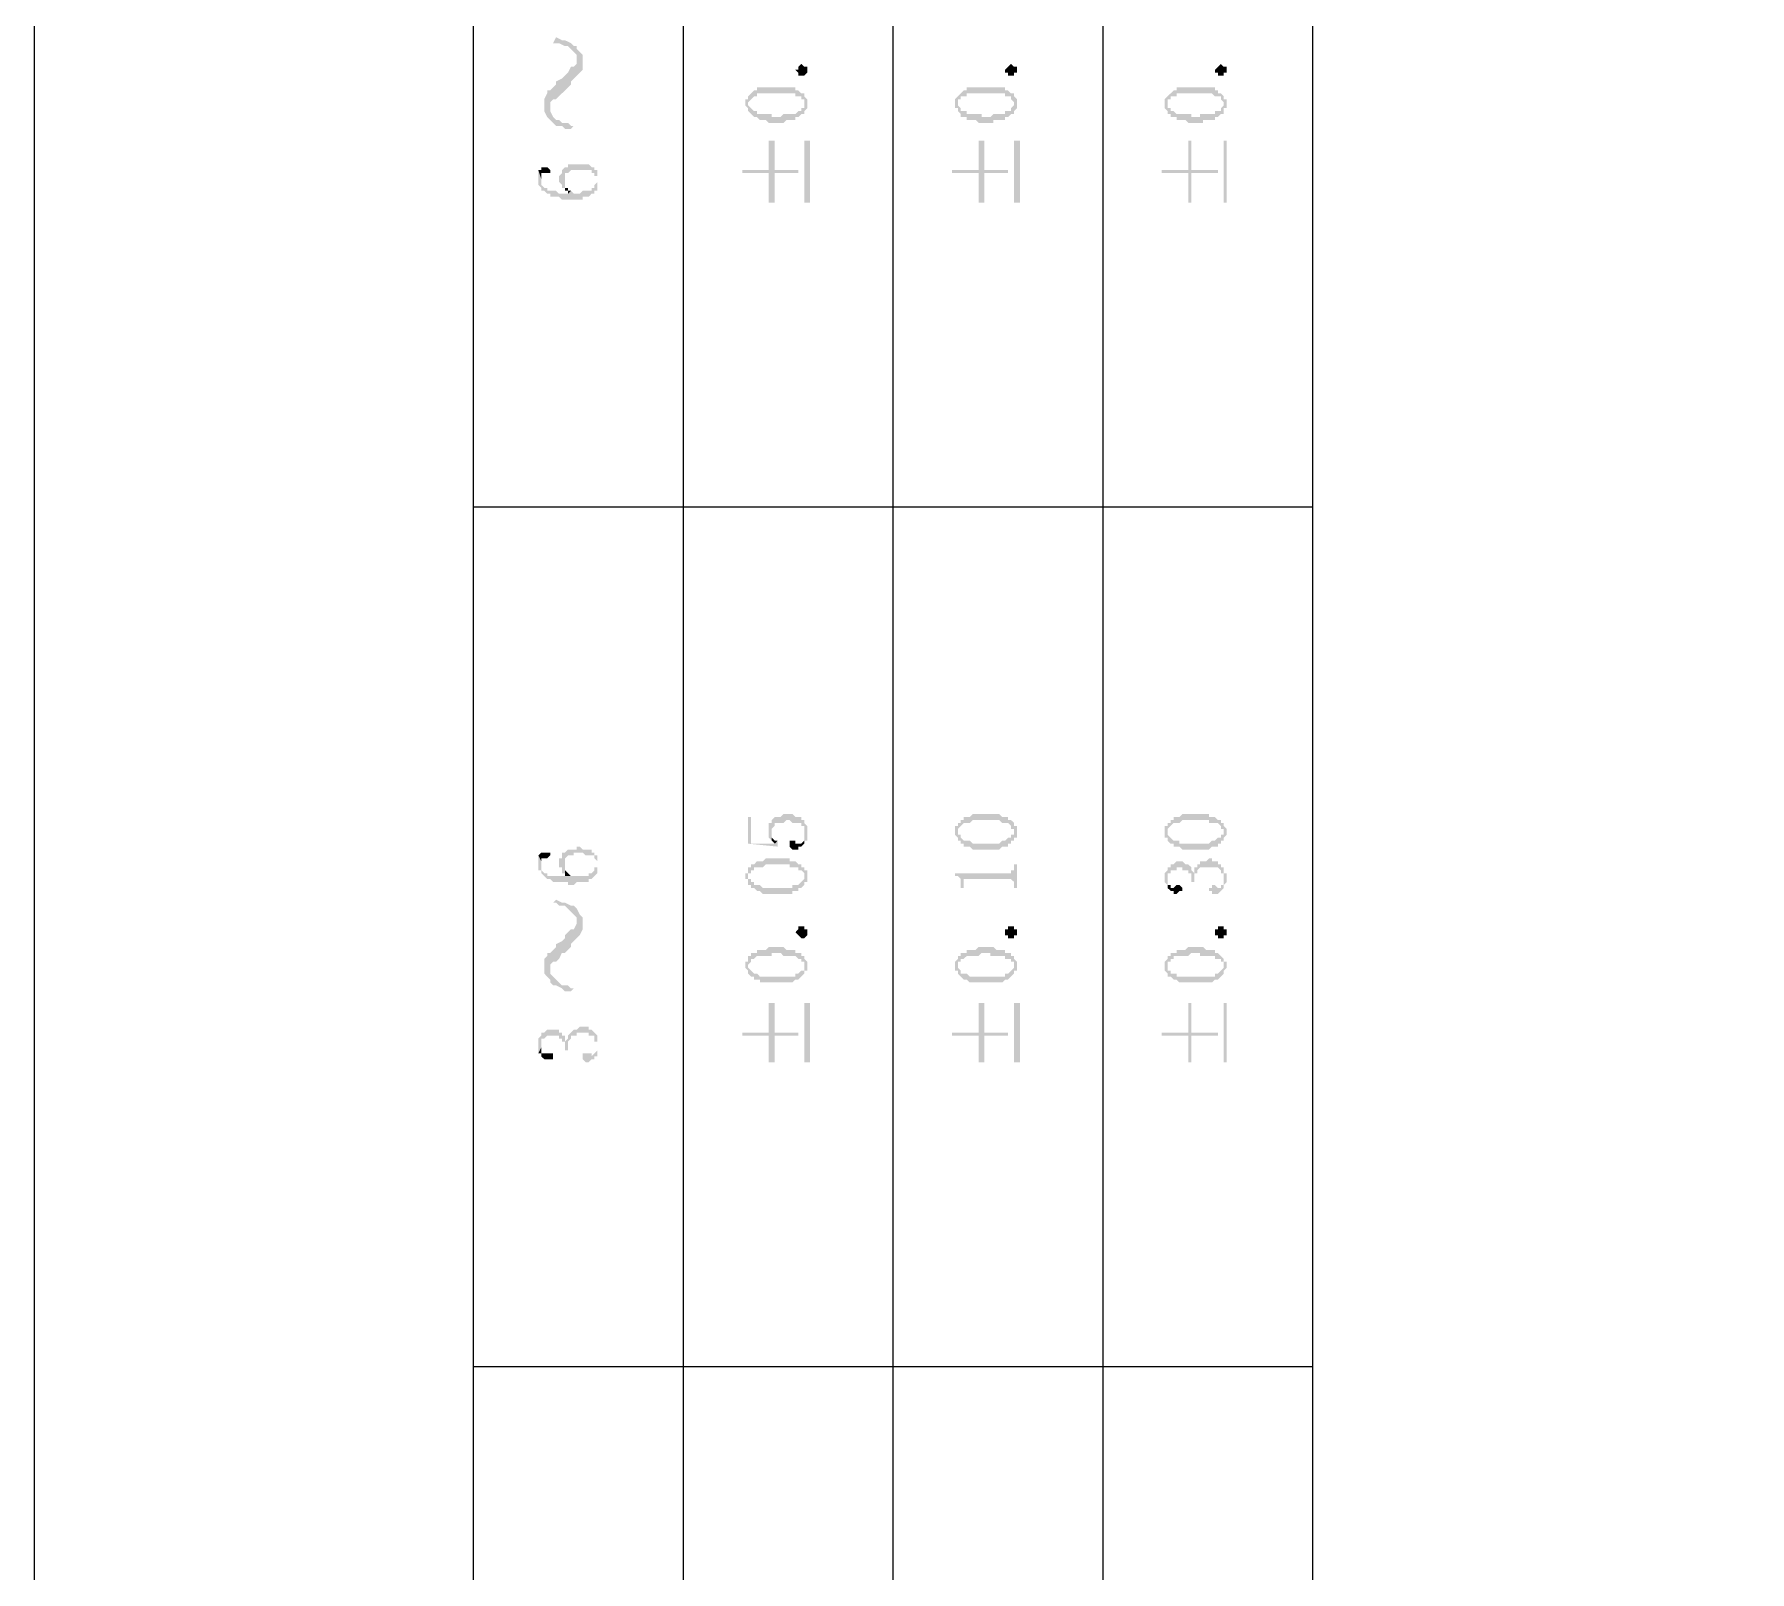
# Model space of a CAD drawing. Header units: millimetres. Extents: x 7018 to 13530, y 4187 to 5692.
# Drawn here: x 8881.97 to 8908.17, y 5444.11 to 5467.6 of the extents above; entities that cross this region are included whole.
import ezdxf

# ---------------------------------------------------------------- set-up
doc = ezdxf.new("R2010")
doc.units = ezdxf.units.MM

msp = doc.modelspace()

# ---------------------------------------------------------------- hatches: boundary and pattern name
at = {"transparency": 33554559}
for points in [[(8889.894, 5467.462), (8889.984, 5467.462), (8890.075, 5467.417), (8890.12, 5467.417), (8890.165, 5467.372), (8890.165, 5467.372), (8890.21, 5467.327), (8890.255, 5467.282), (8890.255, 5466.966), (8890.255, 5466.966), (8890.3, 5467.011), (8890.345, 5467.056), (8890.345, 5467.282), (8890.3, 5467.327), (8890.255, 5467.372), (8890.255, 5467.417), (8890.21, 5467.417), (8890.165, 5467.462), (8890.075, 5467.507), (8890.029, 5467.507), (8889.939, 5467.553)], [(8889.759, 5466.514), (8889.759, 5466.424), (8889.804, 5466.334), (8889.849, 5466.289), (8889.849, 5466.469), (8889.849, 5466.56), (8889.894, 5466.605), (8889.939, 5466.605), (8889.984, 5466.65), (8890.029, 5466.695), (8890.075, 5466.74), (8890.12, 5466.785), (8890.165, 5466.83), (8890.165, 5466.876), (8890.21, 5466.921), (8890.255, 5466.966), (8890.255, 5467.191), (8890.255, 5467.146), (8890.21, 5467.101), (8890.165, 5467.101), (8890.12, 5467.011), (8890.075, 5466.966), (8890.075, 5466.966), (8890.029, 5466.921), (8889.939, 5466.876), (8889.939, 5466.83), (8889.894, 5466.785), (8889.849, 5466.74), (8889.804, 5466.74), (8889.804, 5466.695), (8889.759, 5466.605), (8889.759, 5466.56)], [(8893.775, 5467.056), (8893.775, 5467.011), (8893.775, 5467.011), (8893.73, 5466.966), (8893.64, 5466.966), (8893.64, 5467.011), (8893.64, 5467.011), (8893.595, 5467.056), (8893.64, 5467.056), (8893.64, 5467.101), (8893.64, 5467.101), (8893.685, 5467.146), (8893.685, 5467.146), (8893.73, 5467.101), (8893.775, 5467.101), (8893.775, 5467.056)], [(8896.98, 5467.056), (8896.98, 5467.011), (8896.935, 5467.011), (8896.935, 5466.966), (8896.844, 5466.966), (8896.844, 5467.011), (8896.799, 5467.011), (8896.799, 5467.056), (8896.799, 5467.056), (8896.844, 5467.101), (8896.844, 5467.101), (8896.889, 5467.146), (8896.889, 5467.146), (8896.935, 5467.101), (8896.98, 5467.101), (8896.98, 5467.056)], [(8900.184, 5467.056), (8900.184, 5467.011), (8900.139, 5467.011), (8900.139, 5466.966), (8900.049, 5466.966), (8900.049, 5467.011), (8900.004, 5467.011), (8900.004, 5467.056), (8900.004, 5467.056), (8900.049, 5467.101), (8900.049, 5467.101), (8900.094, 5467.146), (8900.094, 5467.146), (8900.139, 5467.101), (8900.184, 5467.101), (8900.184, 5467.056)], [(8892.828, 5466.514), (8892.828, 5466.514), (8892.873, 5466.469), (8892.873, 5466.424), (8892.873, 5466.56), (8892.873, 5466.56), (8892.918, 5466.605), (8892.918, 5466.605), (8892.963, 5466.65), (8893.008, 5466.65), (8893.008, 5466.695), (8893.595, 5466.695), (8893.595, 5466.65), (8893.685, 5466.65), (8893.685, 5466.605), (8893.73, 5466.605), (8893.73, 5466.56), (8893.73, 5466.514), (8893.73, 5466.695), (8893.685, 5466.695), (8893.64, 5466.74), (8893.595, 5466.74), (8893.595, 5466.785), (8893.008, 5466.785), (8893.008, 5466.74), (8892.963, 5466.74), (8892.918, 5466.695), (8892.918, 5466.695), (8892.873, 5466.65), (8892.873, 5466.605), (8892.828, 5466.605), (8892.828, 5466.56)], [(8892.873, 5466.424), (8892.918, 5466.379), (8892.918, 5466.379), (8892.963, 5466.334), (8893.008, 5466.334), (8893.053, 5466.289), (8893.144, 5466.289), (8893.189, 5466.244), (8893.414, 5466.244), (8893.459, 5466.289), (8893.595, 5466.289), (8893.595, 5466.334), (8893.64, 5466.334), (8893.685, 5466.379), (8893.73, 5466.379), (8893.73, 5466.424), (8893.73, 5466.424), (8893.775, 5466.469), (8893.775, 5466.514), (8893.775, 5466.56), (8893.775, 5466.605), (8893.775, 5466.605), (8893.73, 5466.65), (8893.73, 5466.514), (8893.73, 5466.469), (8893.685, 5466.469), (8893.685, 5466.424), (8893.64, 5466.424), (8893.595, 5466.379), (8893.414, 5466.379), (8893.369, 5466.334), (8893.234, 5466.334), (8893.234, 5466.379), (8893.008, 5466.379), (8893.008, 5466.424), (8892.963, 5466.424), (8892.918, 5466.469), (8892.918, 5466.469), (8892.873, 5466.514), (8892.873, 5466.514)], [(8896.032, 5466.514), (8896.032, 5466.469), (8896.077, 5466.469), (8896.077, 5466.424), (8896.077, 5466.56), (8896.077, 5466.605), (8896.122, 5466.605), (8896.122, 5466.65), (8896.213, 5466.65), (8896.213, 5466.695), (8896.799, 5466.695), (8896.799, 5466.65), (8896.889, 5466.65), (8896.889, 5466.605), (8896.889, 5466.605), (8896.935, 5466.56), (8896.935, 5466.514), (8896.935, 5466.695), (8896.889, 5466.695), (8896.844, 5466.74), (8896.799, 5466.74), (8896.799, 5466.785), (8896.213, 5466.785), (8896.213, 5466.74), (8896.167, 5466.74), (8896.122, 5466.695), (8896.122, 5466.695), (8896.077, 5466.65), (8896.077, 5466.65), (8896.032, 5466.605), (8896.032, 5466.56)], [(8896.077, 5466.424), (8896.122, 5466.379), (8896.122, 5466.334), (8896.213, 5466.334), (8896.213, 5466.289), (8896.348, 5466.289), (8896.393, 5466.244), (8896.619, 5466.244), (8896.619, 5466.289), (8896.799, 5466.289), (8896.799, 5466.334), (8896.844, 5466.334), (8896.889, 5466.379), (8896.935, 5466.379), (8896.935, 5466.424), (8896.935, 5466.424), (8896.98, 5466.469), (8896.98, 5466.514), (8896.98, 5466.56), (8896.98, 5466.605), (8896.98, 5466.605), (8896.935, 5466.65), (8896.935, 5466.514), (8896.935, 5466.514), (8896.889, 5466.469), (8896.889, 5466.424), (8896.799, 5466.424), (8896.799, 5466.379), (8896.619, 5466.379), (8896.574, 5466.334), (8896.438, 5466.334), (8896.438, 5466.379), (8896.213, 5466.379), (8896.213, 5466.424), (8896.122, 5466.424), (8896.122, 5466.469), (8896.122, 5466.469), (8896.077, 5466.514), (8896.077, 5466.514)], [(8899.236, 5466.514), (8899.236, 5466.469), (8899.236, 5466.469), (8899.281, 5466.424), (8899.281, 5466.56), (8899.281, 5466.605), (8899.327, 5466.605), (8899.327, 5466.65), (8899.417, 5466.65), (8899.417, 5466.695), (8899.958, 5466.695), (8900.004, 5466.65), (8900.094, 5466.65), (8900.094, 5466.605), (8900.094, 5466.605), (8900.139, 5466.56), (8900.139, 5466.514), (8900.139, 5466.65), (8900.094, 5466.695), (8900.049, 5466.695), (8900.049, 5466.74), (8900.004, 5466.74), (8900.004, 5466.785), (8899.417, 5466.785), (8899.417, 5466.74), (8899.372, 5466.74), (8899.327, 5466.695), (8899.327, 5466.695), (8899.281, 5466.65), (8899.281, 5466.65), (8899.236, 5466.605), (8899.236, 5466.56)], [(8899.281, 5466.424), (8899.281, 5466.379), (8899.327, 5466.379), (8899.327, 5466.334), (8899.417, 5466.334), (8899.417, 5466.289), (8899.552, 5466.289), (8899.597, 5466.244), (8899.823, 5466.244), (8899.823, 5466.289), (8900.004, 5466.289), (8900.004, 5466.334), (8900.049, 5466.334), (8900.094, 5466.379), (8900.139, 5466.379), (8900.139, 5466.424), (8900.139, 5466.469), (8900.184, 5466.469), (8900.184, 5466.514), (8900.184, 5466.56), (8900.184, 5466.605), (8900.139, 5466.605), (8900.139, 5466.65), (8900.139, 5466.514), (8900.139, 5466.514), (8900.094, 5466.469), (8900.094, 5466.424), (8900.004, 5466.424), (8900.004, 5466.379), (8899.778, 5466.379), (8899.778, 5466.334), (8899.643, 5466.334), (8899.643, 5466.379), (8899.417, 5466.379), (8899.372, 5466.424), (8899.327, 5466.424), (8899.327, 5466.469), (8899.281, 5466.469), (8899.281, 5466.514), (8899.281, 5466.514)], [(8889.849, 5466.289), (8889.849, 5466.289), (8889.894, 5466.244), (8889.939, 5466.199), (8890.029, 5466.199), (8890.075, 5466.153), (8890.165, 5466.153), (8890.21, 5466.199), (8890.165, 5466.199), (8890.12, 5466.244), (8890.029, 5466.244), (8889.984, 5466.289), (8889.939, 5466.289), (8889.894, 5466.334), (8889.849, 5466.424), (8889.849, 5466.469)], [(8892.782, 5465.522), (8892.782, 5465.476), (8893.189, 5465.476), (8893.189, 5465.025), (8893.279, 5465.025), (8893.279, 5465.476), (8893.64, 5465.476), (8893.64, 5465.522), (8893.279, 5465.522), (8893.279, 5465.973), (8893.189, 5465.973), (8893.189, 5465.522)], [(8893.82, 5465.025), (8893.82, 5465.973), (8893.73, 5465.973), (8893.73, 5465.025)], [(8895.987, 5465.522), (8895.987, 5465.476), (8896.393, 5465.476), (8896.393, 5465.025), (8896.483, 5465.025), (8896.483, 5465.476), (8896.844, 5465.476), (8896.844, 5465.522), (8896.483, 5465.522), (8896.483, 5465.973), (8896.393, 5465.973), (8896.393, 5465.522)], [(8897.025, 5465.025), (8897.025, 5465.973), (8896.935, 5465.973), (8896.935, 5465.025)], [(8899.191, 5465.522), (8899.191, 5465.476), (8899.597, 5465.476), (8899.597, 5465.025), (8899.643, 5465.025), (8899.643, 5465.476), (8900.049, 5465.476), (8900.049, 5465.522), (8899.643, 5465.522), (8899.643, 5465.973), (8899.597, 5465.973), (8899.597, 5465.522)], [(8900.184, 5465.025), (8900.184, 5465.973), (8900.139, 5465.973), (8900.139, 5465.025)], [(8889.668, 5465.522), (8889.713, 5465.386), (8889.713, 5465.431), (8889.713, 5465.476), (8889.849, 5465.476), (8889.849, 5465.522), (8889.849, 5465.522), (8889.804, 5465.567), (8889.713, 5465.567), (8889.713, 5465.522)], [(8889.984, 5465.386), (8889.984, 5465.341), (8890.029, 5465.296), (8890.029, 5465.251), (8890.075, 5465.251), (8890.075, 5465.386), (8890.075, 5465.431), (8890.075, 5465.476), (8890.12, 5465.476), (8890.165, 5465.522), (8890.481, 5465.522), (8890.481, 5465.476), (8890.526, 5465.476), (8890.526, 5465.431), (8890.571, 5465.431), (8890.571, 5465.386), (8890.571, 5465.251), (8890.571, 5465.296), (8890.571, 5465.386), (8890.571, 5465.476), (8890.571, 5465.522), (8890.526, 5465.522), (8890.526, 5465.567), (8890.481, 5465.567), (8890.436, 5465.612), (8890.12, 5465.612), (8890.12, 5465.567), (8890.075, 5465.567), (8890.029, 5465.522), (8890.029, 5465.476), (8890.029, 5465.476), (8889.984, 5465.431), (8889.984, 5465.431)], [(8889.668, 5465.431), (8889.668, 5465.341), (8889.668, 5465.296), (8889.668, 5465.296), (8889.713, 5465.251), (8889.713, 5465.206), (8889.759, 5465.206), (8889.804, 5465.161), (8889.849, 5465.161), (8889.849, 5465.115), (8889.984, 5465.115), (8890.029, 5465.07), (8890.345, 5465.07), (8890.345, 5465.115), (8890.436, 5465.115), (8890.481, 5465.161), (8890.526, 5465.161), (8890.526, 5465.206), (8890.571, 5465.206), (8890.571, 5465.386), (8890.571, 5465.341), (8890.571, 5465.341), (8890.526, 5465.296), (8890.526, 5465.251), (8890.481, 5465.251), (8890.481, 5465.206), (8890.345, 5465.206), (8890.3, 5465.161), (8890.21, 5465.161), (8890.165, 5465.206), (8890.165, 5465.206), (8890.12, 5465.161), (8889.984, 5465.161), (8889.939, 5465.206), (8889.804, 5465.206), (8889.804, 5465.251), (8889.759, 5465.251), (8889.713, 5465.296), (8889.713, 5465.341), (8889.713, 5465.386), (8889.713, 5465.386), (8889.668, 5465.522), (8889.668, 5465.476)], [(8890.075, 5465.251), (8890.075, 5465.206), (8890.12, 5465.206), (8890.12, 5465.161), (8890.165, 5465.206), (8890.12, 5465.206), (8890.12, 5465.251), (8890.075, 5465.251), (8890.075, 5465.296), (8890.075, 5465.341), (8890.075, 5465.386)], [(8892.873, 5455.638), (8892.873, 5455.231), (8893.324, 5455.186), (8893.324, 5455.231), (8893.324, 5455.277), (8893.279, 5455.231), (8892.918, 5455.231), (8892.918, 5455.638)], [(8893.189, 5455.457), (8893.189, 5455.367), (8893.189, 5455.322), (8893.189, 5455.322), (8893.234, 5455.277), (8893.234, 5455.412), (8893.234, 5455.457), (8893.234, 5455.457), (8893.279, 5455.502), (8893.279, 5455.547), (8893.414, 5455.547), (8893.459, 5455.592), (8893.505, 5455.592), (8893.55, 5455.547), (8893.685, 5455.547), (8893.685, 5455.502), (8893.73, 5455.502), (8893.73, 5455.457), (8893.73, 5455.412), (8893.73, 5455.277), (8893.775, 5455.277), (8893.775, 5455.322), (8893.775, 5455.412), (8893.775, 5455.457), (8893.775, 5455.502), (8893.73, 5455.547), (8893.73, 5455.592), (8893.685, 5455.592), (8893.685, 5455.638), (8893.595, 5455.638), (8893.55, 5455.683), (8893.414, 5455.683), (8893.369, 5455.638), (8893.279, 5455.638), (8893.234, 5455.592), (8893.234, 5455.547), (8893.189, 5455.547), (8893.189, 5455.502)], [(8896.032, 5455.412), (8896.032, 5455.367), (8896.032, 5455.367), (8896.077, 5455.322), (8896.077, 5455.277), (8896.077, 5455.412), (8896.077, 5455.457), (8896.077, 5455.457), (8896.122, 5455.502), (8896.122, 5455.502), (8896.167, 5455.547), (8896.258, 5455.547), (8896.303, 5455.592), (8896.709, 5455.592), (8896.754, 5455.547), (8896.844, 5455.547), (8896.889, 5455.502), (8896.889, 5455.457), (8896.935, 5455.457), (8896.935, 5455.412), (8896.935, 5455.547), (8896.935, 5455.547), (8896.889, 5455.592), (8896.844, 5455.592), (8896.844, 5455.638), (8896.754, 5455.638), (8896.709, 5455.683), (8896.303, 5455.683), (8896.258, 5455.638), (8896.167, 5455.638), (8896.167, 5455.592), (8896.122, 5455.592), (8896.122, 5455.547), (8896.077, 5455.547), (8896.077, 5455.502), (8896.032, 5455.502), (8896.032, 5455.457), (8896.032, 5455.457)], [(8899.236, 5455.412), (8899.236, 5455.367), (8899.236, 5455.322), (8899.281, 5455.322), (8899.281, 5455.277), (8899.281, 5455.412), (8899.281, 5455.457), (8899.281, 5455.457), (8899.327, 5455.502), (8899.327, 5455.502), (8899.372, 5455.547), (8899.462, 5455.547), (8899.507, 5455.592), (8899.913, 5455.592), (8899.913, 5455.547), (8900.049, 5455.547), (8900.094, 5455.502), (8900.094, 5455.457), (8900.139, 5455.457), (8900.139, 5455.412), (8900.139, 5455.547), (8900.094, 5455.547), (8900.094, 5455.592), (8900.049, 5455.592), (8900.004, 5455.638), (8899.913, 5455.638), (8899.913, 5455.683), (8899.507, 5455.683), (8899.462, 5455.638), (8899.372, 5455.638), (8899.372, 5455.592), (8899.327, 5455.592), (8899.327, 5455.547), (8899.281, 5455.547), (8899.281, 5455.502), (8899.236, 5455.502), (8899.236, 5455.457), (8899.236, 5455.457)], [(8893.234, 5455.277), (8893.234, 5455.277), (8893.279, 5455.231), (8893.279, 5455.231), (8893.324, 5455.277), (8893.279, 5455.277), (8893.234, 5455.322), (8893.234, 5455.367), (8893.234, 5455.412)], [(8893.505, 5455.231), (8893.505, 5455.186), (8893.505, 5455.186), (8893.55, 5455.141), (8893.64, 5455.141), (8893.64, 5455.186), (8893.685, 5455.186), (8893.73, 5455.231), (8893.73, 5455.412), (8893.73, 5455.322), (8893.73, 5455.277), (8893.73, 5455.277), (8893.685, 5455.231), (8893.595, 5455.231), (8893.595, 5455.277), (8893.505, 5455.277)], [(8896.077, 5455.277), (8896.122, 5455.277), (8896.122, 5455.231), (8896.167, 5455.231), (8896.167, 5455.186), (8896.258, 5455.186), (8896.303, 5455.141), (8896.709, 5455.141), (8896.754, 5455.186), (8896.844, 5455.186), (8896.844, 5455.231), (8896.889, 5455.231), (8896.889, 5455.277), (8896.935, 5455.277), (8896.935, 5455.322), (8896.98, 5455.322), (8896.98, 5455.367), (8896.98, 5455.412), (8896.98, 5455.457), (8896.98, 5455.502), (8896.935, 5455.502), (8896.935, 5455.547), (8896.935, 5455.412), (8896.935, 5455.367), (8896.889, 5455.367), (8896.889, 5455.322), (8896.844, 5455.322), (8896.799, 5455.277), (8896.754, 5455.277), (8896.709, 5455.231), (8896.303, 5455.231), (8896.258, 5455.277), (8896.167, 5455.277), (8896.122, 5455.322), (8896.122, 5455.367), (8896.077, 5455.367), (8896.077, 5455.412), (8896.077, 5455.412)], [(8899.281, 5455.277), (8899.281, 5455.277), (8899.327, 5455.231), (8899.372, 5455.231), (8899.372, 5455.186), (8899.462, 5455.186), (8899.507, 5455.141), (8899.913, 5455.141), (8899.958, 5455.186), (8900.049, 5455.186), (8900.049, 5455.231), (8900.094, 5455.231), (8900.094, 5455.277), (8900.139, 5455.277), (8900.139, 5455.322), (8900.139, 5455.322), (8900.184, 5455.367), (8900.184, 5455.412), (8900.184, 5455.457), (8900.184, 5455.457), (8900.139, 5455.502), (8900.139, 5455.547), (8900.139, 5455.412), (8900.139, 5455.367), (8900.094, 5455.367), (8900.094, 5455.322), (8900.049, 5455.322), (8900.004, 5455.277), (8899.958, 5455.277), (8899.913, 5455.231), (8899.462, 5455.231), (8899.462, 5455.277), (8899.372, 5455.277), (8899.327, 5455.322), (8899.327, 5455.322), (8899.281, 5455.367), (8899.281, 5455.412), (8899.281, 5455.412)], [(8889.668, 5455.051), (8889.713, 5454.961), (8889.713, 5455.006), (8889.804, 5455.006), (8889.849, 5455.051), (8889.849, 5455.096), (8889.713, 5455.096)], [(8889.984, 5454.915), (8889.984, 5454.87), (8890.029, 5454.87), (8890.029, 5454.825), (8890.029, 5454.78), (8890.075, 5454.78), (8890.075, 5454.961), (8890.075, 5455.006), (8890.075, 5455.006), (8890.12, 5455.051), (8890.21, 5455.051), (8890.21, 5455.096), (8890.345, 5455.096), (8890.39, 5455.051), (8890.526, 5455.051), (8890.526, 5455.006), (8890.526, 5455.006), (8890.571, 5454.961), (8890.571, 5454.78), (8890.571, 5454.825), (8890.571, 5454.87), (8890.571, 5454.915), (8890.571, 5454.961), (8890.571, 5455.006), (8890.571, 5455.051), (8890.526, 5455.051), (8890.526, 5455.096), (8890.481, 5455.096), (8890.481, 5455.141), (8890.345, 5455.141), (8890.3, 5455.186), (8890.255, 5455.186), (8890.255, 5455.141), (8890.12, 5455.141), (8890.075, 5455.096), (8890.029, 5455.096), (8890.029, 5455.051), (8890.029, 5455.006), (8889.984, 5455.006), (8889.984, 5454.961)], [(8889.668, 5454.961), (8889.668, 5454.915), (8889.668, 5454.87), (8889.668, 5454.825), (8889.713, 5454.825), (8889.713, 5454.78), (8889.713, 5454.78), (8889.759, 5454.735), (8889.759, 5454.735), (8889.804, 5454.69), (8889.849, 5454.69), (8889.894, 5454.645), (8890.12, 5454.645), (8890.12, 5454.6), (8890.21, 5454.6), (8890.255, 5454.645), (8890.436, 5454.645), (8890.436, 5454.69), (8890.481, 5454.69), (8890.526, 5454.735), (8890.526, 5454.735), (8890.571, 5454.78), (8890.571, 5454.915), (8890.571, 5454.87), (8890.526, 5454.87), (8890.526, 5454.825), (8890.526, 5454.825), (8890.481, 5454.78), (8890.436, 5454.78), (8890.436, 5454.735), (8889.804, 5454.735), (8889.804, 5454.78), (8889.759, 5454.78), (8889.713, 5454.825), (8889.713, 5454.87), (8889.713, 5454.961), (8889.668, 5455.051)], [(8890.075, 5454.78), (8890.075, 5454.735), (8890.165, 5454.735), (8890.12, 5454.78), (8890.12, 5454.78), (8890.075, 5454.825), (8890.075, 5454.915), (8890.075, 5454.915)], [(8892.828, 5454.735), (8892.828, 5454.69), (8892.873, 5454.69), (8892.873, 5454.645), (8892.873, 5454.6), (8892.873, 5454.735), (8892.873, 5454.78), (8892.918, 5454.78), (8892.918, 5454.825), (8892.963, 5454.825), (8892.963, 5454.87), (8893.098, 5454.87), (8893.144, 5454.915), (8893.505, 5454.915), (8893.505, 5454.87), (8893.64, 5454.87), (8893.64, 5454.825), (8893.685, 5454.825), (8893.73, 5454.78), (8893.73, 5454.735), (8893.73, 5454.87), (8893.685, 5454.87), (8893.685, 5454.915), (8893.64, 5454.915), (8893.595, 5454.961), (8893.505, 5454.961), (8893.505, 5455.006), (8893.144, 5455.006), (8893.098, 5454.961), (8893.008, 5454.961), (8892.963, 5454.915), (8892.918, 5454.915), (8892.918, 5454.87), (8892.873, 5454.87), (8892.873, 5454.825), (8892.873, 5454.78), (8892.828, 5454.78)], [(8892.873, 5454.6), (8892.918, 5454.6), (8892.918, 5454.554), (8892.963, 5454.554), (8893.008, 5454.509), (8893.053, 5454.509), (8893.098, 5454.464), (8893.55, 5454.464), (8893.55, 5454.509), (8893.64, 5454.509), (8893.64, 5454.554), (8893.685, 5454.554), (8893.73, 5454.6), (8893.73, 5454.645), (8893.775, 5454.645), (8893.775, 5454.69), (8893.775, 5454.735), (8893.775, 5454.78), (8893.775, 5454.825), (8893.73, 5454.825), (8893.73, 5454.87), (8893.73, 5454.69), (8893.73, 5454.69), (8893.685, 5454.645), (8893.685, 5454.645), (8893.64, 5454.6), (8893.55, 5454.6), (8893.55, 5454.554), (8893.098, 5454.554), (8893.053, 5454.6), (8892.963, 5454.6), (8892.963, 5454.645), (8892.918, 5454.645), (8892.918, 5454.69), (8892.873, 5454.69), (8892.873, 5454.735)], [(8896.032, 5454.78), (8896.032, 5454.735), (8896.077, 5454.735), (8896.122, 5454.69), (8896.122, 5454.6), (8896.122, 5454.554), (8896.167, 5454.554), (8896.167, 5454.645), (8896.167, 5454.69), (8896.889, 5454.69), (8896.935, 5454.645), (8896.935, 5454.554), (8896.98, 5454.554), (8896.98, 5454.915), (8896.935, 5454.915), (8896.935, 5454.87), (8896.935, 5454.825), (8896.889, 5454.825), (8896.889, 5454.78), (8896.844, 5454.78)], [(8899.236, 5454.735), (8899.236, 5454.69), (8899.236, 5454.645), (8899.236, 5454.645), (8899.281, 5454.6), (8899.281, 5454.69), (8899.281, 5454.735), (8899.281, 5454.78), (8899.327, 5454.78), (8899.327, 5454.825), (8899.417, 5454.825), (8899.417, 5454.87), (8899.507, 5454.87), (8899.507, 5454.825), (8899.597, 5454.825), (8899.597, 5454.78), (8899.643, 5454.78), (8899.643, 5454.69), (8899.643, 5454.645), (8899.688, 5454.645), (8899.688, 5454.69), (8899.688, 5454.78), (8899.733, 5454.78), (8899.733, 5454.825), (8899.733, 5454.825), (8899.778, 5454.87), (8900.049, 5454.87), (8900.094, 5454.825), (8900.094, 5454.78), (8900.139, 5454.78), (8900.139, 5454.735), (8900.139, 5454.69), (8900.139, 5454.87), (8900.094, 5454.87), (8900.094, 5454.915), (8900.049, 5454.915), (8900.049, 5454.961), (8899.958, 5454.961), (8899.958, 5455.006), (8899.913, 5455.006), (8899.868, 5454.961), (8899.778, 5454.961), (8899.778, 5454.915), (8899.733, 5454.915), (8899.733, 5454.87), (8899.688, 5454.87), (8899.688, 5454.825), (8899.688, 5454.78), (8899.643, 5454.825), (8899.643, 5454.87), (8899.643, 5454.87), (8899.597, 5454.915), (8899.552, 5454.915), (8899.507, 5454.961), (8899.417, 5454.961), (8899.372, 5454.915), (8899.327, 5454.915), (8899.327, 5454.87), (8899.281, 5454.87), (8899.281, 5454.825), (8899.281, 5454.825), (8899.236, 5454.78)], [(8899.913, 5454.509), (8899.958, 5454.509), (8899.958, 5454.464), (8900.049, 5454.464), (8900.094, 5454.509), (8900.094, 5454.509), (8900.139, 5454.554), (8900.139, 5454.6), (8900.139, 5454.6), (8900.184, 5454.645), (8900.184, 5454.69), (8900.184, 5454.735), (8900.184, 5454.78), (8900.139, 5454.78), (8900.139, 5454.87), (8900.139, 5454.69), (8900.139, 5454.645), (8900.139, 5454.6), (8900.094, 5454.6), (8900.094, 5454.554), (8900.049, 5454.554), (8900.004, 5454.6), (8899.958, 5454.6), (8899.958, 5454.554), (8899.913, 5454.554)], [(8899.281, 5454.6), (8899.281, 5454.554), (8899.281, 5454.554), (8899.327, 5454.509), (8899.372, 5454.509), (8899.372, 5454.464), (8899.417, 5454.464), (8899.462, 5454.509), (8899.507, 5454.509), (8899.507, 5454.554), (8899.507, 5454.554), (8899.462, 5454.6), (8899.417, 5454.6), (8899.372, 5454.554), (8899.327, 5454.554), (8899.327, 5454.6), (8899.281, 5454.6), (8899.281, 5454.69), (8899.281, 5454.69)], [(8889.894, 5454.329), (8889.939, 5454.329), (8889.984, 5454.284), (8890.075, 5454.284), (8890.12, 5454.239), (8890.165, 5454.193), (8890.165, 5454.193), (8890.21, 5454.148), (8890.255, 5454.103), (8890.255, 5453.787), (8890.255, 5453.787), (8890.3, 5453.832), (8890.345, 5453.923), (8890.345, 5454.103), (8890.3, 5454.148), (8890.255, 5454.239), (8890.255, 5454.239), (8890.21, 5454.284), (8890.165, 5454.284), (8890.075, 5454.329), (8890.029, 5454.329), (8889.939, 5454.374)], [(8889.759, 5453.336), (8889.759, 5453.246), (8889.804, 5453.2), (8889.849, 5453.155), (8889.849, 5453.381), (8889.894, 5453.426), (8889.939, 5453.426), (8889.984, 5453.471), (8890.029, 5453.562), (8890.075, 5453.562), (8890.12, 5453.607), (8890.165, 5453.652), (8890.165, 5453.697), (8890.21, 5453.742), (8890.255, 5453.787), (8890.255, 5454.058), (8890.255, 5454.013), (8890.21, 5453.923), (8890.165, 5453.923), (8890.12, 5453.877), (8890.075, 5453.832), (8890.075, 5453.787), (8890.029, 5453.742), (8889.939, 5453.697), (8889.939, 5453.652), (8889.894, 5453.607), (8889.849, 5453.562), (8889.804, 5453.562), (8889.804, 5453.516), (8889.759, 5453.471), (8889.759, 5453.381)], [(8893.775, 5453.877), (8893.775, 5453.832), (8893.775, 5453.832), (8893.73, 5453.787), (8893.685, 5453.787), (8893.64, 5453.832), (8893.64, 5453.832), (8893.595, 5453.877), (8893.595, 5453.877), (8893.64, 5453.923), (8893.64, 5453.968), (8893.73, 5453.968), (8893.73, 5453.923), (8893.775, 5453.923), (8893.775, 5453.877)], [(8896.98, 5453.877), (8896.98, 5453.832), (8896.935, 5453.832), (8896.935, 5453.787), (8896.844, 5453.787), (8896.844, 5453.832), (8896.799, 5453.832), (8896.799, 5453.877), (8896.799, 5453.923), (8896.844, 5453.923), (8896.844, 5453.968), (8896.935, 5453.968), (8896.935, 5453.923), (8896.98, 5453.923), (8896.98, 5453.877)], [(8900.184, 5453.877), (8900.184, 5453.832), (8900.139, 5453.832), (8900.139, 5453.787), (8900.049, 5453.787), (8900.049, 5453.832), (8900.004, 5453.832), (8900.004, 5453.877), (8900.004, 5453.923), (8900.049, 5453.923), (8900.049, 5453.968), (8900.139, 5453.968), (8900.139, 5453.923), (8900.184, 5453.923), (8900.184, 5453.877)], [(8892.828, 5453.381), (8892.828, 5453.336), (8892.828, 5453.336), (8892.873, 5453.291), (8892.873, 5453.246), (8892.873, 5453.381), (8892.873, 5453.381), (8892.918, 5453.426), (8892.918, 5453.471), (8892.963, 5453.471), (8893.008, 5453.516), (8893.234, 5453.516), (8893.234, 5453.562), (8893.369, 5453.562), (8893.414, 5453.516), (8893.595, 5453.516), (8893.64, 5453.471), (8893.685, 5453.471), (8893.685, 5453.426), (8893.73, 5453.426), (8893.73, 5453.381), (8893.73, 5453.516), (8893.685, 5453.516), (8893.685, 5453.562), (8893.595, 5453.562), (8893.595, 5453.607), (8893.459, 5453.607), (8893.414, 5453.652), (8893.189, 5453.652), (8893.144, 5453.607), (8893.008, 5453.607), (8893.008, 5453.562), (8892.918, 5453.562), (8892.918, 5453.516), (8892.873, 5453.516), (8892.873, 5453.471), (8892.873, 5453.426), (8892.828, 5453.426)], [(8896.032, 5453.381), (8896.032, 5453.336), (8896.032, 5453.291), (8896.077, 5453.291), (8896.077, 5453.246), (8896.077, 5453.381), (8896.077, 5453.426), (8896.122, 5453.426), (8896.122, 5453.471), (8896.167, 5453.471), (8896.213, 5453.516), (8896.393, 5453.516), (8896.438, 5453.562), (8896.574, 5453.562), (8896.574, 5453.516), (8896.799, 5453.516), (8896.799, 5453.471), (8896.889, 5453.471), (8896.889, 5453.426), (8896.935, 5453.426), (8896.935, 5453.381), (8896.935, 5453.516), (8896.889, 5453.516), (8896.889, 5453.562), (8896.799, 5453.562), (8896.799, 5453.607), (8896.664, 5453.607), (8896.619, 5453.652), (8896.393, 5453.652), (8896.348, 5453.607), (8896.213, 5453.607), (8896.213, 5453.562), (8896.122, 5453.562), (8896.122, 5453.516), (8896.077, 5453.516), (8896.077, 5453.471), (8896.077, 5453.471), (8896.032, 5453.426)], [(8899.236, 5453.381), (8899.236, 5453.336), (8899.236, 5453.291), (8899.236, 5453.291), (8899.281, 5453.246), (8899.281, 5453.381), (8899.281, 5453.426), (8899.327, 5453.426), (8899.327, 5453.471), (8899.372, 5453.471), (8899.372, 5453.516), (8899.597, 5453.516), (8899.643, 5453.562), (8899.778, 5453.562), (8899.778, 5453.516), (8900.004, 5453.516), (8900.004, 5453.471), (8900.094, 5453.471), (8900.094, 5453.426), (8900.139, 5453.426), (8900.139, 5453.381), (8900.139, 5453.471), (8900.094, 5453.516), (8900.094, 5453.516), (8900.049, 5453.562), (8900.004, 5453.562), (8900.004, 5453.607), (8899.868, 5453.607), (8899.823, 5453.652), (8899.597, 5453.652), (8899.552, 5453.607), (8899.417, 5453.607), (8899.417, 5453.562), (8899.327, 5453.562), (8899.327, 5453.516), (8899.281, 5453.516), (8899.281, 5453.471), (8899.281, 5453.471), (8899.236, 5453.426)], [(8889.849, 5453.155), (8889.849, 5453.11), (8889.894, 5453.065), (8889.939, 5453.065), (8890.029, 5453.02), (8890.075, 5452.975), (8890.165, 5452.975), (8890.21, 5453.02), (8890.165, 5453.02), (8890.12, 5453.065), (8890.029, 5453.065), (8889.984, 5453.11), (8889.939, 5453.155), (8889.939, 5453.155), (8889.894, 5453.2), (8889.849, 5453.246), (8889.849, 5453.291)], [(8892.873, 5453.246), (8892.918, 5453.2), (8892.963, 5453.2), (8892.963, 5453.155), (8893.053, 5453.155), (8893.053, 5453.11), (8893.55, 5453.11), (8893.595, 5453.155), (8893.64, 5453.155), (8893.685, 5453.2), (8893.685, 5453.2), (8893.73, 5453.246), (8893.73, 5453.291), (8893.775, 5453.291), (8893.775, 5453.336), (8893.775, 5453.381), (8893.775, 5453.426), (8893.775, 5453.426), (8893.73, 5453.471), (8893.73, 5453.336), (8893.73, 5453.291), (8893.685, 5453.291), (8893.64, 5453.246), (8893.595, 5453.246), (8893.595, 5453.2), (8893.053, 5453.2), (8893.008, 5453.246), (8892.963, 5453.246), (8892.918, 5453.291), (8892.918, 5453.291), (8892.873, 5453.336), (8892.873, 5453.381)], [(8896.077, 5453.246), (8896.122, 5453.2), (8896.122, 5453.2), (8896.167, 5453.155), (8896.213, 5453.155), (8896.258, 5453.11), (8896.754, 5453.11), (8896.799, 5453.155), (8896.844, 5453.155), (8896.889, 5453.2), (8896.889, 5453.2), (8896.935, 5453.246), (8896.935, 5453.291), (8896.98, 5453.291), (8896.98, 5453.336), (8896.98, 5453.381), (8896.98, 5453.426), (8896.98, 5453.426), (8896.935, 5453.471), (8896.935, 5453.336), (8896.935, 5453.336), (8896.889, 5453.291), (8896.889, 5453.291), (8896.844, 5453.246), (8896.799, 5453.246), (8896.799, 5453.2), (8896.258, 5453.2), (8896.213, 5453.246), (8896.122, 5453.246), (8896.122, 5453.291), (8896.122, 5453.291), (8896.077, 5453.336), (8896.077, 5453.381)], [(8899.281, 5453.246), (8899.281, 5453.2), (8899.327, 5453.2), (8899.372, 5453.155), (8899.417, 5453.155), (8899.462, 5453.11), (8899.958, 5453.11), (8900.004, 5453.155), (8900.049, 5453.155), (8900.094, 5453.2), (8900.094, 5453.2), (8900.139, 5453.246), (8900.139, 5453.291), (8900.139, 5453.291), (8900.184, 5453.336), (8900.184, 5453.381), (8900.184, 5453.426), (8900.139, 5453.426), (8900.139, 5453.471), (8900.139, 5453.336), (8900.139, 5453.336), (8900.094, 5453.291), (8900.094, 5453.291), (8900.049, 5453.246), (8900.004, 5453.246), (8900.004, 5453.2), (8899.417, 5453.2), (8899.417, 5453.246), (8899.327, 5453.246), (8899.327, 5453.291), (8899.281, 5453.291), (8899.281, 5453.336), (8899.281, 5453.381)], [(8892.782, 5452.343), (8892.782, 5452.298), (8893.189, 5452.298), (8893.189, 5451.892), (8893.279, 5451.892), (8893.279, 5452.298), (8893.64, 5452.298), (8893.64, 5452.343), (8893.279, 5452.343), (8893.279, 5452.794), (8893.189, 5452.794), (8893.189, 5452.343)], [(8893.82, 5451.892), (8893.82, 5452.794), (8893.73, 5452.794), (8893.73, 5451.892)], [(8895.987, 5452.343), (8895.987, 5452.298), (8896.393, 5452.298), (8896.393, 5451.892), (8896.483, 5451.892), (8896.483, 5452.298), (8896.844, 5452.298), (8896.844, 5452.343), (8896.483, 5452.343), (8896.483, 5452.794), (8896.393, 5452.794), (8896.393, 5452.343)], [(8897.025, 5451.892), (8897.025, 5452.794), (8896.935, 5452.794), (8896.935, 5451.892)], [(8899.191, 5452.343), (8899.191, 5452.298), (8899.597, 5452.298), (8899.597, 5451.892), (8899.643, 5451.892), (8899.643, 5452.298), (8900.049, 5452.298), (8900.049, 5452.343), (8899.643, 5452.343), (8899.643, 5452.794), (8899.597, 5452.794), (8899.597, 5452.343)], [(8900.184, 5451.892), (8900.184, 5452.794), (8900.139, 5452.794), (8900.139, 5451.892)], [(8889.668, 5452.162), (8889.668, 5452.072), (8889.668, 5452.027), (8889.713, 5452.117), (8889.713, 5452.162), (8889.713, 5452.208), (8889.713, 5452.253), (8889.759, 5452.253), (8889.804, 5452.298), (8889.984, 5452.298), (8889.984, 5452.253), (8890.029, 5452.253), (8890.029, 5452.208), (8890.075, 5452.208), (8890.075, 5452.162), (8890.075, 5452.072), (8890.12, 5452.072), (8890.12, 5452.162), (8890.12, 5452.208), (8890.12, 5452.208), (8890.165, 5452.253), (8890.165, 5452.298), (8890.255, 5452.298), (8890.255, 5452.343), (8890.436, 5452.343), (8890.436, 5452.298), (8890.526, 5452.298), (8890.526, 5452.253), (8890.526, 5452.208), (8890.571, 5452.208), (8890.571, 5452.117), (8890.571, 5452.298), (8890.571, 5452.298), (8890.526, 5452.343), (8890.526, 5452.343), (8890.481, 5452.388), (8890.436, 5452.388), (8890.436, 5452.433), (8890.3, 5452.433), (8890.255, 5452.388), (8890.21, 5452.388), (8890.165, 5452.343), (8890.165, 5452.343), (8890.12, 5452.298), (8890.12, 5452.253), (8890.075, 5452.208), (8890.075, 5452.253), (8890.075, 5452.298), (8890.029, 5452.298), (8890.029, 5452.343), (8889.984, 5452.343), (8889.984, 5452.388), (8889.804, 5452.388), (8889.759, 5452.343), (8889.713, 5452.343), (8889.713, 5452.298), (8889.713, 5452.298), (8889.668, 5452.253)], [(8890.345, 5451.982), (8890.345, 5451.937), (8890.345, 5451.937), (8890.39, 5451.892), (8890.436, 5451.892), (8890.481, 5451.937), (8890.526, 5451.937), (8890.526, 5451.982), (8890.571, 5451.982), (8890.571, 5452.027), (8890.571, 5452.072), (8890.571, 5452.162), (8890.571, 5452.208), (8890.571, 5452.253), (8890.571, 5452.298), (8890.571, 5452.117), (8890.571, 5452.072), (8890.526, 5452.027), (8890.526, 5452.027), (8890.481, 5451.982), (8890.481, 5452.027), (8890.345, 5452.027)], [(8889.668, 5452.027), (8889.713, 5452.027), (8889.713, 5451.982), (8889.713, 5451.982), (8889.759, 5451.937), (8889.894, 5451.937), (8889.894, 5451.982), (8889.894, 5452.027), (8889.713, 5452.027), (8889.713, 5452.072), (8889.713, 5452.117), (8889.713, 5452.117)]]:
    msp.add_hatch(color=256, dxfattribs=at).paths.add_polyline_path(points)

# ---------------------------------------------------------------- linework, layer by layer
msp.add_line((8888.675, 5685.574), (8888.675, 5398.833))
msp.add_lwpolyline([(9301.969, 5394.574), (9301.969, 5691.574), (8881.969, 5691.574), (8881.969, 5394.574)], close=True)
for points in [[(8901.493, 5685.574), (8901.493, 5398.833)], [(8891.88, 5513.181), (8891.88, 5420.164)], [(8895.084, 5513.181), (8895.084, 5420.164)], [(8898.289, 5513.181), (8898.289, 5420.164)], [(8888.675, 5460.376), (8901.493, 5460.376)], [(8888.675, 5447.243), (8901.493, 5447.243)]]:
    msp.add_lwpolyline(points)

doc.saveas('drawing.dxf')
